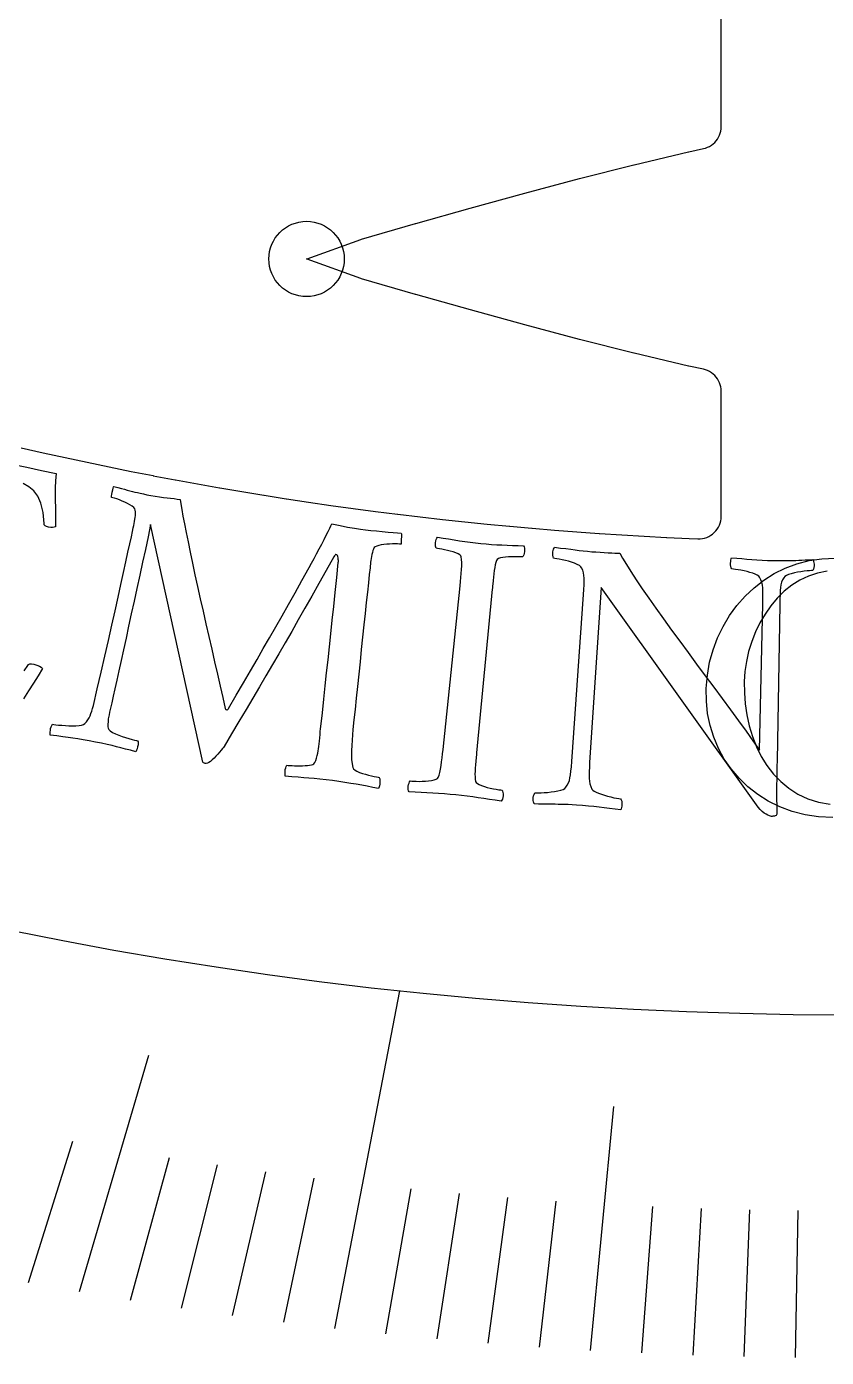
# Model space of a CAD drawing. Header units: millimetres. Extents: x -70 to 70, y -70 to 70.
# Drawn here: x -9.17 to -0.23, y -30.08 to -15.19 of the extents above; entities that cross this region are included whole.
import ezdxf

# ---------------------------------------------------------------- set-up
doc = ezdxf.new("R2010")
doc.units = ezdxf.units.MM
for name, color, linetype in [('CUT_INNER', 6, 'Continuous'), ('ENGRAVE', 7, 'Continuous'), ('ENGRAVE_FINE', 8, 'Continuous'), ('TEXT', 5, 'Continuous')]:
    doc.layers.add(name, color=color, linetype=linetype)

msp = doc.modelspace()

# ---------------------------------------------------------------- linework, layer by layer
at = {"layer": 'CUT_INNER'}
msp.add_lwpolyline([(-9.2308, -19.9015), (-8.9869, -19.9571), (-8.9854, -19.9574), (-8.7412, -20.0115), (-8.7397, -20.0118), (-8.4952, -20.0644), (-8.4937, -20.0647), (-8.2488, -20.1157), (-8.2473, -20.116), (-8.0022, -20.1656), (-8.0007, -20.1659), (-7.7552, -20.2139), (-7.7537, -20.2142), (-7.5079, -20.2608), (-7.5064, -20.261), (-7.2604, -20.3061), (-7.2589, -20.3063), (-7.0126, -20.3499), (-7.0111, -20.3501), (-6.7645, -20.3921), (-6.763, -20.3924), (-6.5161, -20.4329), (-6.5146, -20.4331), (-6.2676, -20.4721), (-6.2661, -20.4723), (-6.0187, -20.5098), (-6.0172, -20.51), (-5.7697, -20.5459), (-5.7682, -20.5462), (-5.5204, -20.5806), (-5.5189, -20.5808), (-5.271, -20.6137), (-5.2694, -20.6139), (-5.0213, -20.6453), (-5.0198, -20.6455), (-4.7714, -20.6753), (-4.7699, -20.6755), (-4.5214, -20.7038), (-4.5199, -20.704), (-4.2712, -20.7308), (-4.2697, -20.731), (-4.0208, -20.7562), (-4.0193, -20.7564), (-3.7703, -20.7801), (-3.7688, -20.7803), (-3.5196, -20.8025), (-3.5181, -20.8026), (-3.2689, -20.8233), (-3.2673, -20.8235), (-3.0179, -20.8426), (-3.0164, -20.8427), (-2.7669, -20.8604), (-2.7654, -20.8605), (-2.5158, -20.8766), (-2.5142, -20.8767), (-2.2645, -20.8912), (-2.263, -20.8913), (-2.0132, -20.9044), (-2.0117, -20.9044), (-1.7618, -20.9159), (-1.7603, -20.916), (-1.664, -20.9199), (-1.6388, -20.9196), (-1.6138, -20.9168), (-1.5892, -20.9115), (-1.5653, -20.9038), (-1.5422, -20.8937), (-1.5203, -20.8813), (-1.4998, -20.8668), (-1.4808, -20.8503), (-1.4635, -20.832), (-1.4482, -20.812), (-1.435, -20.7906), (-1.424, -20.768), (-1.4153, -20.7444), (-1.409, -20.72), (-1.4053, -20.6952), (-1.404, -20.6701), (-1.404, -19.2687), (-1.4052, -19.2445), (-1.4087, -19.2205), (-1.4145, -19.197), (-1.4226, -19.1742), (-1.4328, -19.1522), (-1.4451, -19.1313), (-1.4594, -19.1118), (-1.4755, -19.0937), (-1.4933, -19.0772), (-1.5126, -19.0625), (-1.5333, -19.0498), (-1.555, -19.0392), (-1.5777, -19.0307), (-1.6011, -19.0244), (-1.766, -18.9887), (-1.7684, -18.9882), (-2.3767, -18.844), (-2.3785, -18.8436), (-2.9874, -18.6895), (-2.9887, -18.6892), (-3.5975, -18.5278), (-4.2081, -18.3605), (-4.8187, -18.1886), (-4.82, -18.1882), (-5.4262, -18.0106), (-5.4333, -18.0083), (-6.0342, -17.7924), (-6.0394, -17.7902), (-6.0342, -17.788), (-5.4333, -17.5721), (-5.4262, -17.5698), (-4.82, -17.3922), (-4.8187, -17.3918), (-4.2098, -17.2204), (-3.5995, -17.0531), (-2.9887, -16.8912), (-2.9874, -16.8909), (-2.3785, -16.7368), (-2.3767, -16.7364), (-1.7684, -16.5922), (-1.766, -16.5917), (-1.6011, -16.556), (-1.5777, -16.5497), (-1.555, -16.5412), (-1.5333, -16.5306), (-1.5126, -16.5179), (-1.4933, -16.5032), (-1.4755, -16.4867), (-1.4594, -16.4686), (-1.4451, -16.4491), (-1.4328, -16.4282), (-1.4226, -16.4062), (-1.4145, -16.3834), (-1.4087, -16.3599), (-1.4052, -16.3359), (-1.404, -16.3117), (-1.404, -5.9929)], dxfattribs=at)
at = {"layer": 'ENGRAVE'}
msp.add_lwpolyline([(-5.7242, -29.752), (-4.9978, -25.9764)], dxfattribs=at)
for centre, radius in [((0, 20.0601), 46.307), ((-6.0402, -17.7902), 0.4212)]:
    msp.add_circle(centre, radius, dxfattribs=at)
at = {"layer": 'ENGRAVE_FINE'}
for points in [[(-8.5782, -29.3405), (-7.8048, -26.6951)], [(-2.8637, -29.998), (-2.6033, -27.2705)], [(-9.148, -29.2382), (-8.6538, -27.6588)], [(-8.0081, -29.4362), (-7.5744, -27.842)], [(-7.4376, -29.5251), (-7.0343, -27.9243)], [(-6.8668, -29.6074), (-6.4941, -28.0004)], [(-6.2956, -29.683), (-5.9536, -28.0703)], [(-5.1525, -29.8144), (-4.8721, -28.1918)], [(-4.5805, -29.8701), (-4.3311, -28.2433)], [(-4.0084, -29.9193), (-3.79, -28.2888)], [(-3.4361, -29.9619), (-3.2488, -28.3282)], [(-2.2911, -30.0274), (-2.166, -28.3887)], [(-1.7184, -30.0504), (-1.6246, -28.4099)], [(-1.1456, -30.0667), (-1.0831, -28.425)], [(-0.5728, -30.0765), (-0.5415, -28.4341)]]:
    msp.add_lwpolyline(points, dxfattribs=at)
at = {"layer": 'TEXT'}
for points in [[(-9.3377, -20.0854), (-9.1696, -20.1198), (-9.0039, -20.1548), (-8.8404, -20.1902), (-8.8465, -20.2708), (-8.8503, -20.3485), (-8.8518, -20.4233), (-8.851, -20.4952), (-8.8494, -20.5662), (-8.8485, -20.6382), (-8.8482, -20.7111), (-8.8487, -20.785), (-8.863, -20.7917), (-8.8804, -20.795), (-8.9008, -20.7948), (-8.9243, -20.7911), (-8.9479, -20.784), (-8.9644, -20.7744), (-8.9738, -20.7625), (-8.9761, -20.7481), (-8.9872, -20.6244), (-9.0101, -20.5224), (-9.0446, -20.442), (-9.0908, -20.3833), (-9.1465, -20.3391), (-9.2091, -20.3022)], [(-0.1551, -24.0372), (-0.3137, -24.0294), (-0.4654, -24.0069), (-0.61, -23.9699), (-0.7474, -23.9186), (-0.8763, -23.8546), (-0.9953, -23.78), (-1.1044, -23.6949), (-1.2036, -23.5992), (-1.2919, -23.4948), (-1.3686, -23.3834), (-1.4335, -23.2651), (-1.4867, -23.1398), (-1.5275, -23.0093), (-1.555, -22.8751), (-1.5693, -22.7371), (-1.5705, -22.5956), (-1.5583, -22.4459), (-1.5331, -22.3014), (-1.495, -22.1621), (-1.4442, -22.0278), (-1.382, -21.9), (-1.31, -21.7799), (-1.2283, -21.6673), (-1.1368, -21.5624), (-1.0365, -21.4669), (-0.9281, -21.3826), (-0.8117, -21.3096), (-0.6873, -21.2476), (-0.556, -21.1984), (-0.4191, -21.1635), (-0.2765, -21.1427), (-0.128, -21.1361)], [(-0.2187, -21.2838), (-0.3249, -21.3034), (-0.4261, -21.3363), (-0.5223, -21.3825), (-0.613, -21.4401), (-0.6974, -21.5069), (-0.7756, -21.5831), (-0.8477, -21.6687), (-0.9129, -21.7614), (-0.9704, -21.8592), (-1.0203, -21.9621), (-1.0624, -22.0701), (-1.0964, -22.1809), (-1.1216, -22.2922), (-1.138, -22.404), (-1.1455, -22.5163), (-1.1446, -22.6417), (-1.1352, -22.7662), (-1.1172, -22.8898), (-1.0906, -23.0125), (-1.055, -23.1319), (-1.0102, -23.2458), (-0.9562, -23.354), (-0.8929, -23.4565), (-0.8202, -23.5512), (-0.7382, -23.6361), (-0.6467, -23.7109), (-0.5458, -23.7758), (-0.4354, -23.8282), (-0.3153, -23.8658), (-0.1858, -23.8885)], [(-9.1979, -22.3956), (-9.1575, -22.3356), (-9.148, -22.3258), (-9.1338, -22.3204), (-9.1149, -22.3194), (-9.0913, -22.3227), (-9.0559, -22.332), (-9.0278, -22.3431), (-9.0068, -22.356), (-8.9929, -22.3708), (-9.0426, -22.4519), (-9.0943, -22.5355), (-9.1481, -22.6213), (-9.204, -22.7095)]]:
    msp.add_lwpolyline(points, dxfattribs=at)
for points in [[(-7.7822, -20.4351), (-7.732, -20.4443), (-7.6847, -20.452), (-7.6404, -20.4583), (-7.599, -20.4631), (-7.5599, -20.4672), (-7.5224, -20.4712), (-7.4864, -20.4752), (-7.4521, -20.4792), (-7.4456, -20.5289), (-7.4357, -20.591), (-7.4223, -20.6656), (-7.4055, -20.7525), (-7.386, -20.8499), (-7.3645, -20.9557), (-7.3412, -21.0699), (-7.3158, -21.1926), (-7.2887, -21.3214), (-7.26, -21.454), (-7.2298, -21.5905), (-7.198, -21.7309), (-7.1655, -21.873), (-7.133, -22.0147), (-7.1008, -22.1561), (-7.0686, -22.297), (-7.0371, -22.4353), (-7.0066, -22.5686), (-6.9773, -22.6969), (-6.9491, -22.8201), (-6.9469, -22.8244), (-6.9436, -22.8277), (-6.9389, -22.8302), (-6.933, -22.8317), (-6.9268, -22.8316), (-6.9213, -22.8291), (-6.9166, -22.8243), (-6.9126, -22.8171), (-6.8257, -22.6696), (-6.7436, -22.5294), (-6.6665, -22.3964), (-6.5942, -22.2707), (-6.5242, -22.1486), (-6.4544, -22.0264), (-6.3845, -21.9042), (-6.3147, -21.7819), (-6.2433, -21.6563), (-6.1689, -21.5241), (-6.0914, -21.3853), (-6.011, -21.2399), (-5.9843, -21.1914), (-5.9568, -21.1407), (-5.9285, -21.0879), (-5.8995, -21.033), (-5.8711, -20.9787), (-5.8449, -20.9281), (-5.8209, -20.8811), (-5.799, -20.8376), (-5.7808, -20.8012), (-5.7678, -20.7752), (-5.76, -20.7595), (-5.7574, -20.7543), (-5.6647, -20.7731), (-5.5806, -20.7889), (-5.505, -20.8017), (-5.4381, -20.8115), (-5.3821, -20.8186), (-5.3227, -20.8255), (-5.2598, -20.8323), (-5.1934, -20.8388), (-5.129, -20.8447), (-5.0722, -20.8496), (-5.023, -20.8534), (-4.9813, -20.8563), (-4.9801, -20.8639), (-4.9797, -20.8776), (-4.98, -20.8973), (-4.981, -20.9231), (-4.9822, -20.9482), (-4.983, -20.9662), (-4.9835, -20.977), (-4.9837, -20.9806), (-5.0007, -20.9791), (-5.0222, -20.9781), (-5.0483, -20.9777), (-5.0791, -20.9778), (-5.1118, -20.9787), (-5.1438, -20.9808), (-5.1752, -20.9841), (-5.206, -20.9886), (-5.2336, -20.9942), (-5.2555, -21.0012), (-5.2717, -21.0094), (-5.2823, -21.0189), (-5.2902, -21.0346), (-5.2973, -21.0526), (-5.3036, -21.0729), (-5.3092, -21.0956), (-5.3141, -21.1189), (-5.3183, -21.1411), (-5.3219, -21.1624), (-5.3247, -21.1826), (-5.3306, -21.2447), (-5.3383, -21.3211), (-5.3479, -21.4117), (-5.3592, -21.5165), (-5.3718, -21.6319), (-5.385, -21.7542), (-5.3988, -21.8834), (-5.4131, -22.0194), (-5.4277, -22.1584), (-5.4422, -22.2967), (-5.4565, -22.4341), (-5.4708, -22.5707), (-5.4846, -22.7031), (-5.4976, -22.8277), (-5.51, -22.9447), (-5.5216, -23.0539), (-5.5269, -23.1147), (-5.5314, -23.174), (-5.5351, -23.2317), (-5.538, -23.2878), (-5.5389, -23.3411), (-5.5365, -23.3903), (-5.5307, -23.4356), (-5.5215, -23.4768), (-5.5134, -23.4925), (-5.4983, -23.507), (-5.4762, -23.5205), (-5.4473, -23.5329), (-5.4146, -23.5442), (-5.3816, -23.5544), (-5.3481, -23.5635), (-5.3142, -23.5716), (-5.2832, -23.5782), (-5.2585, -23.5833), (-5.2401, -23.5868), (-5.2281, -23.5886), (-5.2223, -23.6056), (-5.2193, -23.6236), (-5.2189, -23.6427), (-5.2211, -23.6629), (-5.2246, -23.6815), (-5.2279, -23.696), (-5.231, -23.7063), (-5.2338, -23.7125), (-5.2977, -23.7005), (-5.3607, -23.6888), (-5.423, -23.6773), (-5.4843, -23.6662), (-5.5466, -23.6554), (-5.6115, -23.6451), (-5.6789, -23.6351), (-5.749, -23.6255), (-5.8224, -23.6162), (-5.8908, -23.6083), (-5.9543, -23.6018), (-6.013, -23.5967), (-6.0717, -23.592), (-6.1354, -23.5869), (-6.2042, -23.5812), (-6.278, -23.5749), (-6.2793, -23.5681), (-6.28, -23.5568), (-6.28, -23.5412), (-6.2794, -23.5212), (-6.2775, -23.5003), (-6.2737, -23.4819), (-6.268, -23.466), (-6.2604, -23.4526), (-6.2451, -23.4544), (-6.2258, -23.4559), (-6.2024, -23.4571), (-6.1751, -23.4581), (-6.1457, -23.4586), (-6.1162, -23.4586), (-6.0867, -23.458), (-6.0571, -23.4568), (-6.0294, -23.455), (-6.0055, -23.4523), (-5.9855, -23.4488), (-5.9694, -23.4444), (-5.9578, -23.4363), (-5.947, -23.4219), (-5.9372, -23.4012), (-5.9281, -23.3743), (-5.9202, -23.3453), (-5.9137, -23.3183), (-5.9086, -23.2934), (-5.9049, -23.2705), (-5.9017, -23.2446), (-5.8985, -23.2151), (-5.8954, -23.182), (-5.8924, -23.1452), (-5.8893, -23.1084), (-5.8862, -23.0753), (-5.883, -23.0458), (-5.8798, -23.0199), (-5.8631, -22.8655), (-5.8469, -22.7141), (-5.8311, -22.5657), (-5.8156, -22.4203), (-5.8002, -22.2756), (-5.7845, -22.1293), (-5.7686, -21.9813), (-5.7524, -21.8317), (-5.736, -21.6784), (-5.7193, -21.5192), (-5.7022, -21.3543), (-5.6849, -21.1835), (-5.6843, -21.1755), (-5.6844, -21.1647), (-5.6852, -21.1509), (-5.6867, -21.1343), (-5.6895, -21.1183), (-5.6946, -21.1064), (-5.7018, -21.0987), (-5.7113, -21.0952), (-5.716, -21.0965), (-5.7218, -21.1015), (-5.7286, -21.1103), (-5.7365, -21.1229), (-5.8211, -21.2752), (-5.9029, -21.4217), (-5.9818, -21.5623), (-6.0579, -21.6972), (-6.1322, -21.8279), (-6.2056, -21.9561), (-6.2782, -22.082), (-6.3499, -22.2053), (-6.4216, -22.3279), (-6.494, -22.4515), (-6.5672, -22.5759), (-6.6411, -22.7013), (-6.717, -22.8296), (-6.7959, -22.9626), (-6.8779, -23.1003), (-6.9631, -23.2428), (-6.9707, -23.2528), (-6.9817, -23.2666), (-6.9962, -23.2844), (-7.0142, -23.3061), (-7.034, -23.3293), (-7.054, -23.3517), (-7.0741, -23.3732), (-7.0944, -23.3938), (-7.1139, -23.4114), (-7.1318, -23.424), (-7.148, -23.4315), (-7.1625, -23.434), (-7.168, -23.4345), (-7.1749, -23.4331), (-7.1832, -23.4298), (-7.1929, -23.4246), (-7.1948, -23.4223), (-7.1968, -23.4205), (-7.1989, -23.4194), (-7.2011, -23.4187), (-7.7839, -20.7585), (-7.8129, -20.8979), (-7.8429, -21.0394), (-7.8738, -21.183), (-7.9057, -21.3286), (-7.9378, -21.4742), (-7.9692, -21.6177), (-8, -21.759), (-8.0301, -21.8983), (-8.0592, -22.0331), (-8.0871, -22.1611), (-8.1137, -22.2823), (-8.139, -22.3967), (-8.1625, -22.5024), (-8.1836, -22.5972), (-8.2024, -22.6813), (-8.2189, -22.7546), (-8.2324, -22.8148), (-8.2425, -22.8597), (-8.249, -22.8892), (-8.252, -22.9034), (-8.2547, -22.919), (-8.2571, -22.9356), (-8.259, -22.953), (-8.2605, -22.9714), (-8.2615, -22.9896), (-8.2616, -23.0066), (-8.2609, -23.0224), (-8.2594, -23.0368), (-8.2516, -23.0532), (-8.2354, -23.0695), (-8.211, -23.0857), (-8.1782, -23.1017), (-8.141, -23.1171), (-8.1033, -23.131), (-8.065, -23.1437), (-8.0262, -23.155), (-7.9908, -23.1645), (-7.9631, -23.1717), (-7.9429, -23.1767), (-7.9303, -23.1794), (-7.9247, -23.1914), (-7.9227, -23.2066), (-7.9241, -23.2252), (-7.9289, -23.247), (-7.9351, -23.268), (-7.9403, -23.2842), (-7.9447, -23.2955), (-7.9481, -23.3018), (-8.0093, -23.2862), (-8.0661, -23.2716), (-8.1185, -23.2581), (-8.1665, -23.2455), (-8.2154, -23.2333), (-8.2706, -23.2207), (-8.3319, -23.2077), (-8.3995, -23.1942), (-8.4716, -23.1805), (-8.5378, -23.1688), (-8.598, -23.159), (-8.6524, -23.1511), (-8.7068, -23.1437), (-8.7674, -23.1352), (-8.834, -23.1257), (-8.9068, -23.1151), (-8.9077, -23.1082), (-8.9077, -23.0969), (-8.9067, -23.0813), (-8.9049, -23.0614), (-8.9018, -23.0406), (-8.8969, -23.0225), (-8.8902, -23.007), (-8.8818, -22.994), (-8.8654, -22.9969), (-8.8424, -22.9999), (-8.8128, -23.0031), (-8.7767, -23.0066), (-8.7374, -23.0095), (-8.6981, -23.0112), (-8.6589, -23.0118), (-8.6198, -23.0112), (-8.5842, -23.0088), (-8.5554, -23.0038), (-8.5337, -22.9963), (-8.5189, -22.9863), (-8.5005, -22.967), (-8.4847, -22.9463), (-8.4715, -22.9243), (-8.4609, -22.901), (-8.4517, -22.8756), (-8.4425, -22.8478), (-8.4334, -22.8174), (-8.4244, -22.7844), (-8.3809, -22.5969), (-8.3384, -22.4131), (-8.297, -22.2331), (-8.2567, -22.0568), (-8.2181, -21.8868), (-8.1818, -21.7255), (-8.1479, -21.5732), (-8.1162, -21.4296), (-8.0871, -21.2969), (-8.0608, -21.1772), (-8.0373, -21.0704), (-8.0167, -20.9766), (-7.9995, -20.8983), (-7.9864, -20.838), (-7.9773, -20.7958), (-7.9723, -20.7716), (-7.9678, -20.748), (-7.9637, -20.7249), (-7.96, -20.7023), (-7.9566, -20.6802), (-7.9542, -20.6587), (-7.9533, -20.6381), (-7.9538, -20.6183), (-7.9559, -20.5993), (-7.9608, -20.5853), (-7.9724, -20.5708), (-7.9906, -20.5558), (-8.0154, -20.5404), (-8.0439, -20.5252), (-8.0731, -20.5109), (-8.103, -20.4976), (-8.1337, -20.4853), (-8.1623, -20.4746), (-8.1863, -20.4663), (-8.2057, -20.4602), (-8.2205, -20.4565), (-8.2215, -20.4525), (-8.2206, -20.4413), (-8.2177, -20.4229), (-8.2127, -20.3973), (-8.2072, -20.3715), (-8.2026, -20.3526), (-8.1988, -20.3405), (-8.1959, -20.3354), (-8.1512, -20.3467), (-8.1111, -20.357), (-8.0757, -20.3663), (-8.0449, -20.3747), (-8.0164, -20.3825), (-7.9879, -20.3899), (-7.9593, -20.3971), (-7.9306, -20.404), (-7.8998, -20.411), (-7.8648, -20.4186), (-7.8256, -20.4266), (-7.7822, -20.4351)], [(-4.0922, -20.9725), (-4.0318, -20.9781), (-3.9721, -20.9827), (-3.9131, -20.9862), (-3.8548, -20.9888), (-3.7962, -20.9911), (-3.7363, -20.9937), (-3.6752, -20.9966), (-3.6128, -20.9998), (-3.6065, -21.0109), (-3.6028, -21.025), (-3.6018, -21.0423), (-3.6035, -21.0626), (-3.607, -21.0828), (-3.6115, -21.0996), (-3.617, -21.113), (-3.6236, -21.1229), (-3.6389, -21.122), (-3.6595, -21.1214), (-3.6854, -21.1212), (-3.7167, -21.1213), (-3.7501, -21.122), (-3.7826, -21.1236), (-3.8141, -21.1261), (-3.8446, -21.1295), (-3.8716, -21.1345), (-3.8925, -21.1416), (-3.9072, -21.1511), (-3.9157, -21.1627), (-3.9236, -21.1858), (-3.9305, -21.2123), (-3.9364, -21.2423), (-3.9413, -21.2756), (-3.9457, -21.3115), (-3.9499, -21.3491), (-3.9541, -21.3884), (-3.9581, -21.4293), (-3.9587, -21.4359), (-3.9594, -21.4425), (-3.96, -21.4491), (-3.9606, -21.4557), (-3.9612, -21.4622), (-3.9619, -21.4688), (-3.9625, -21.4754), (-3.9631, -21.482), (-4.138, -23.3151), (-4.1386, -23.3217), (-4.1393, -23.3283), (-4.1399, -23.3349), (-4.1405, -23.3415), (-4.1412, -23.3481), (-4.1418, -23.3547), (-4.1424, -23.3613), (-4.143, -23.3678), (-4.1468, -23.4087), (-4.1501, -23.4476), (-4.1529, -23.4846), (-4.1553, -23.5197), (-4.1566, -23.5524), (-4.1562, -23.5823), (-4.1541, -23.6092), (-4.1504, -23.6333), (-4.1436, -23.6448), (-4.13, -23.6563), (-4.1097, -23.6679), (-4.0827, -23.6796), (-4.0516, -23.6907), (-4.0193, -23.7004), (-3.9857, -23.7089), (-3.9509, -23.7161), (-3.9182, -23.7219), (-3.891, -23.7264), (-3.8693, -23.7296), (-3.8531, -23.7314), (-3.848, -23.7424), (-3.8446, -23.7566), (-3.8429, -23.7739), (-3.8429, -23.7944), (-3.8448, -23.8147), (-3.8489, -23.8315), (-3.8553, -23.8448), (-3.8639, -23.8546), (-3.9301, -23.8444), (-3.9949, -23.8346), (-4.0583, -23.825), (-4.1202, -23.8158), (-4.182, -23.807), (-4.2446, -23.7989), (-4.3082, -23.7915), (-4.3726, -23.7847), (-4.4356, -23.7788), (-4.4992, -23.7735), (-4.5635, -23.769), (-4.6284, -23.7651), (-4.6939, -23.7616), (-4.76, -23.7582), (-4.8267, -23.7549), (-4.894, -23.7518), (-4.9006, -23.7405), (-4.9042, -23.7262), (-4.9049, -23.7089), (-4.9028, -23.6886), (-4.8987, -23.6685), (-4.8936, -23.6518), (-4.8875, -23.6386), (-4.8803, -23.6289), (-4.8641, -23.6303), (-4.8422, -23.6315), (-4.8147, -23.6324), (-4.7814, -23.6332), (-4.7457, -23.633), (-4.7107, -23.6314), (-4.6764, -23.6283), (-4.6428, -23.6237), (-4.6133, -23.6177), (-4.5912, -23.6103), (-4.5766, -23.6015), (-4.5695, -23.5915), (-4.5586, -23.564), (-4.5493, -23.5325), (-4.5415, -23.497), (-4.5353, -23.4574), (-4.5299, -23.4149), (-4.5246, -23.3708), (-4.5194, -23.325), (-4.5143, -23.2776), (-4.3235, -21.4461), (-4.3187, -21.3984), (-4.3143, -21.3521), (-4.3102, -21.3072), (-4.3066, -21.2636), (-4.3044, -21.2226), (-4.3044, -21.1856), (-4.3066, -21.1524), (-4.3111, -21.1233), (-4.3155, -21.1103), (-4.3271, -21.0983), (-4.346, -21.0871), (-4.3721, -21.0769), (-4.4023, -21.0674), (-4.4333, -21.0586), (-4.4652, -21.0506), (-4.498, -21.0433), (-4.5287, -21.037), (-4.5541, -21.0321), (-4.5744, -21.0286), (-4.5896, -21.0265), (-4.5941, -21.0154), (-4.5969, -21.0013), (-4.598, -20.9839), (-4.5974, -20.9634), (-4.595, -20.9431), (-4.5906, -20.9264), (-4.5842, -20.9132), (-4.5759, -20.9036), (-4.5137, -20.9129), (-4.452, -20.9223), (-4.3908, -20.9318), (-4.3302, -20.9414), (-4.27, -20.9506), (-4.2103, -20.9589), (-4.151, -20.9662), (-4.0922, -20.9725)], [(-2.8495, -21.0642), (-2.8036, -21.0674), (-2.7582, -21.0704), (-2.7133, -21.0734), (-2.6689, -21.0763), (-2.6277, -21.0787), (-2.5922, -21.0801), (-2.5624, -21.0806), (-2.5384, -21.0802), (-2.5056, -21.1383), (-2.4638, -21.2075), (-2.413, -21.2876), (-2.3531, -21.3787), (-2.2856, -21.4785), (-2.2123, -21.5849), (-2.1331, -21.6978), (-2.0478, -21.8171), (-1.9585, -21.9406), (-1.8671, -22.0659), (-1.7736, -22.193), (-1.6779, -22.3219), (-1.5817, -22.4511), (-1.4865, -22.5792), (-1.3923, -22.7063), (-1.2991, -22.8322), (-1.2094, -22.9545), (-1.1257, -23.0707), (-1.0479, -23.1807), (-0.9763, -23.2847), (-0.9395, -21.6512), (-0.9385, -21.5969), (-0.9382, -21.5486), (-0.9386, -21.5063), (-0.9396, -21.4701), (-0.9429, -21.4378), (-0.9499, -21.407), (-0.9606, -21.3777), (-0.975, -21.3501), (-0.9842, -21.3389), (-0.9998, -21.3279), (-1.0218, -21.317), (-1.05, -21.3063), (-1.0819, -21.2961), (-1.1145, -21.2869), (-1.1479, -21.2788), (-1.1822, -21.2718), (-1.2146, -21.266), (-1.2426, -21.2617), (-1.2661, -21.2589), (-1.2852, -21.2576), (-1.2921, -21.2451), (-1.2965, -21.2302), (-1.2985, -21.2129), (-1.298, -21.1932), (-1.2962, -21.1738), (-1.2942, -21.1574), (-1.2921, -21.1441), (-1.2898, -21.1338), (-1.2298, -21.138), (-1.1716, -21.1423), (-1.1153, -21.1468), (-1.0608, -21.1514), (-1.0055, -21.1557), (-0.9468, -21.1591), (-0.8846, -21.1617), (-0.819, -21.1635), (-0.7728, -21.1643), (-0.7311, -21.1646), (-0.6939, -21.1646), (-0.6611, -21.1641), (-0.6303, -21.1634), (-0.599, -21.1623), (-0.5672, -21.161), (-0.5348, -21.1594), (-0.5004, -21.1576), (-0.4627, -21.1558), (-0.4215, -21.154), (-0.3769, -21.1523), (-0.373, -21.1622), (-0.3697, -21.1744), (-0.3669, -21.1888), (-0.3647, -21.2054), (-0.3641, -21.223), (-0.3661, -21.2407), (-0.3707, -21.2583), (-0.378, -21.2759), (-0.3937, -21.2763), (-0.4155, -21.2778), (-0.4433, -21.2802), (-0.4773, -21.2837), (-0.5139, -21.2884), (-0.5497, -21.2944), (-0.5848, -21.3018), (-0.6191, -21.3105), (-0.6499, -21.3204), (-0.6744, -21.3312), (-0.6925, -21.3429), (-0.7044, -21.3555), (-0.718, -21.3804), (-0.7286, -21.407), (-0.7359, -21.4353), (-0.7402, -21.4653), (-0.7427, -21.5001), (-0.7447, -21.5425), (-0.7464, -21.5927), (-0.7477, -21.6507), (-0.7792, -23.4035), (-0.7802, -23.4634), (-0.7812, -23.5194), (-0.7822, -23.5715), (-0.783, -23.6198), (-0.7837, -23.6658), (-0.7841, -23.7109), (-0.7842, -23.7552), (-0.784, -23.7987), (-0.7836, -23.8435), (-0.7829, -23.892), (-0.782, -23.944), (-0.7809, -23.9997), (-0.7844, -24.0076), (-0.7901, -24.0139), (-0.7981, -24.0184), (-0.8082, -24.0213), (-0.8187, -24.023), (-0.8274, -24.0242), (-0.8345, -24.0249), (-0.8398, -24.0251), (-0.8504, -24.0235), (-0.8639, -24.0191), (-0.8805, -24.0119), (-0.9002, -24.0018), (-0.9217, -23.9881), (-0.9439, -23.97), (-0.9669, -23.9474), (-0.9906, -23.9204), (-2.7452, -21.4652), (-2.8746, -23.4215), (-2.8777, -23.4757), (-2.8796, -23.5235), (-2.8803, -23.5651), (-2.8797, -23.6004), (-2.8769, -23.632), (-2.8709, -23.6624), (-2.8617, -23.6916), (-2.8494, -23.7197), (-2.8402, -23.7312), (-2.8245, -23.7429), (-2.8024, -23.7547), (-2.7738, -23.7666), (-2.7414, -23.7781), (-2.7078, -23.7889), (-2.673, -23.799), (-2.6371, -23.8082), (-2.6028, -23.816), (-2.5733, -23.8219), (-2.5483, -23.8259), (-2.5281, -23.8279), (-2.5209, -23.8404), (-2.5162, -23.8551), (-2.5137, -23.8718), (-2.5137, -23.8906), (-2.5153, -23.9093), (-2.518, -23.9258), (-2.5216, -23.9399), (-2.5262, -23.9518), (-2.59, -23.9438), (-2.6515, -23.9362), (-2.7108, -23.9288), (-2.7679, -23.9218), (-2.8258, -23.9152), (-2.8876, -23.9091), (-2.9535, -23.9035), (-3.0233, -23.8983), (-3.0709, -23.8953), (-3.1148, -23.8931), (-3.1552, -23.8916), (-3.1919, -23.8908), (-3.2266, -23.8905), (-3.2607, -23.8902), (-3.2942, -23.8899), (-3.3272, -23.8897), (-3.3623, -23.8892), (-3.4021, -23.8884), (-3.4468, -23.8871), (-3.4961, -23.8854), (-3.4996, -23.8752), (-3.5022, -23.8628), (-3.5042, -23.8482), (-3.5054, -23.8315), (-3.5048, -23.8138), (-3.5015, -23.7964), (-3.4953, -23.7792), (-3.4863, -23.7622), (-3.4698, -23.7628), (-3.447, -23.7625), (-3.4179, -23.7613), (-3.3826, -23.7592), (-3.3442, -23.7561), (-3.3061, -23.7518), (-3.2681, -23.7463), (-3.2304, -23.7397), (-3.1965, -23.7318), (-3.1702, -23.7225), (-3.1513, -23.7119), (-3.1399, -23.6998), (-3.124, -23.6759), (-3.1111, -23.6504), (-3.1012, -23.6233), (-3.0942, -23.5946), (-3.0889, -23.5611), (-3.0839, -23.5195), (-3.0791, -23.4699), (-3.0746, -23.4123), (-2.9425, -21.5446), (-2.9389, -21.4868), (-2.9365, -21.4366), (-2.9355, -21.3941), (-2.9358, -21.3592), (-2.9383, -21.3288), (-2.9438, -21.3), (-2.9523, -21.2725), (-2.9638, -21.2465), (-2.9728, -21.233), (-2.9889, -21.2198), (-3.0122, -21.2069), (-3.0427, -21.1943), (-3.0769, -21.1825), (-3.1114, -21.172), (-3.1463, -21.1628), (-3.1815, -21.155), (-3.2141, -21.1486), (-3.241, -21.1437), (-3.2622, -21.1404), (-3.2776, -21.1386), (-3.2833, -21.1205), (-3.2864, -21.1025), (-3.2868, -21.0847), (-3.2846, -21.0672), (-3.2809, -21.0509), (-3.2769, -21.0368), (-3.2725, -21.025), (-3.2678, -21.0154), (-3.2001, -21.0231), (-3.1392, -21.0304), (-3.0852, -21.0374), (-3.0379, -21.0441), (-2.9933, -21.0503), (-2.947, -21.0557), (-2.8991, -21.0603), (-2.8495, -21.0642)]]:
    msp.add_lwpolyline(points, close=True, dxfattribs=at)

doc.saveas('drawing.dxf')
